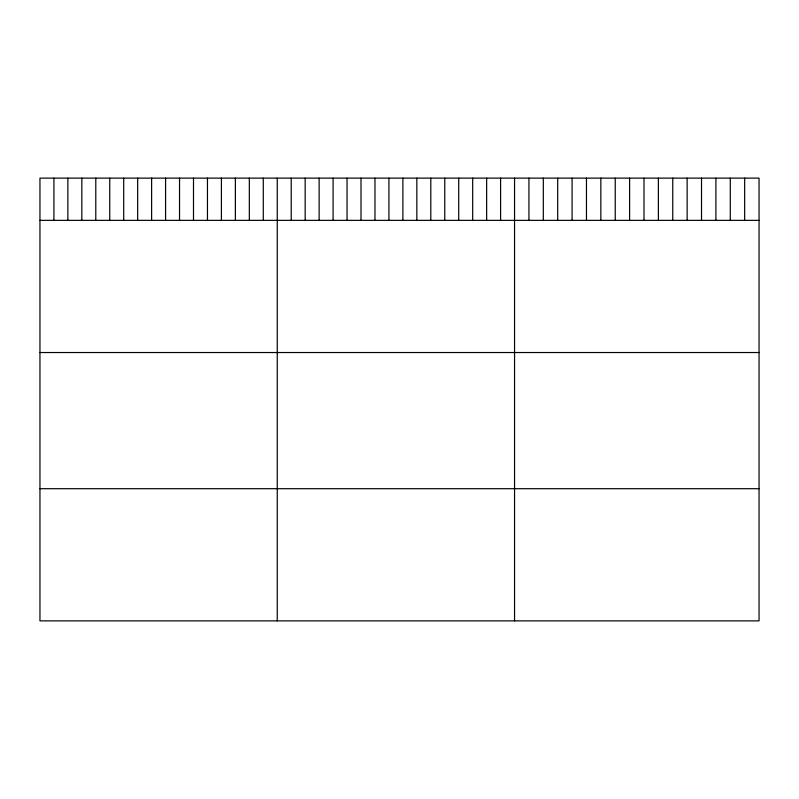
<?xml version="1.0" encoding="UTF-8"?>
<svg xmlns="http://www.w3.org/2000/svg" width="799" height="799" viewBox="0 0 799 799"><rect width="100%" height="100%" fill="white"/><g stroke="black" fill="none" stroke-linecap="round" stroke-linejoin="round"><path stroke-width="1.2" d="M759.05 220.354L759.05 620.873L39.95 620.873L39.95 178.127L759.05 178.127L759.05 220.354L39.95 220.354M39.95 352.529L759.05 352.529M39.95 488.698L759.05 488.698M744.668 178.127L744.668 220.354M730.286 178.127L730.286 220.354M715.904 178.127L715.904 220.354M701.522 178.127L701.522 220.354M687.14 178.127L687.14 220.354M672.758 178.127L672.758 220.354M658.376 178.127L658.376 220.354M643.994 178.127L643.994 220.354M629.612 178.127L629.612 220.354M615.23 178.127L615.23 220.354M600.848 178.127L600.848 220.354M586.466 178.127L586.466 220.354M572.084 178.127L572.084 220.354M557.702 178.127L557.702 220.354M543.32 178.127L543.32 220.354M528.938 178.127L528.938 220.354M514.556 178.127L514.556 620.873M500.593 178.127L500.593 220.354M486.641 178.127L486.641 220.354M472.678 178.127L472.678 220.354M458.716 178.127L458.716 220.354M444.763 178.127L444.763 220.354M430.801 178.127L430.801 220.354M416.838 178.127L416.838 220.354M402.886 178.127L402.886 220.354M388.923 178.127L388.923 220.354M374.971 178.127L374.971 220.354M361.008 178.127L361.008 220.354M347.046 178.127L347.046 220.354M333.093 178.127L333.093 220.354M319.131 178.127L319.131 220.354M305.168 178.127L305.168 220.354M291.216 178.127L291.216 220.354M277.253 178.127L277.253 620.873M263.29 178.127L263.29 220.354M249.338 178.127L249.338 220.354M235.375 178.127L235.375 220.354M221.413 178.127L221.413 220.354M207.46 178.127L207.46 220.354M193.498 178.127L193.498 220.354M179.535 178.127L179.535 220.354M165.583 178.127L165.583 220.354M151.62 178.127L151.62 220.354M137.668 178.127L137.668 220.354M123.705 178.127L123.705 220.354M109.743 178.127L109.743 220.354M95.79 178.127L95.79 220.354M81.828 178.127L81.828 220.354M67.865 178.127L67.865 220.354M53.913 178.127L53.913 220.354"/></g></svg>
